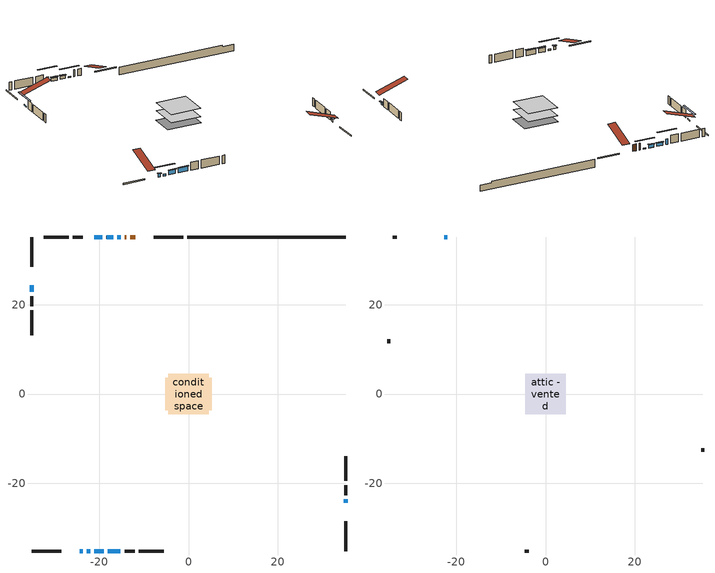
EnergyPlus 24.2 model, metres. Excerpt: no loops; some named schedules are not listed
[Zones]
conditioned space
 floor adiabatic (AdiabaticFloorConstruction): -4.51,-4.51 -4.51,4.51 4.51,4.51 4.51,-4.51 z0.46
 floor foundation (Slab1 construction): -5.18,-3.66 -5.18,3.66 5.18,3.66 5.18,-3.66 z-1.89
 wall outside (RimJoist1 construction): -1.16,35.13 -7.79,35.13 / -35.13,-35.13 -28.5,-35.13 / -35.13,35.13 -35.13,28.5 / 35.13,-35.13 35.13,-28.5 z0.46:0.76
 wall outside (AdiabaticWallConstruction 1): -11.96,35.13 -12.99,35.13 / -13.91,35.13 -14.23,35.13 z0.46:2.49
 wall outside (AdiabaticWallConstruction): -24.33,-35.13 -23.67,-35.13 z0.46:1.43; -15.16,35.13 -15.9,35.13 / -35.13,24.33 -35.13,22.85 z0.46:0.79; -22.74,-35.13 -21.98,-35.13 z0.46:0.97; 35.13,-24.33 35.13,-23.59 z0.46:1.22; -16.82,35.13 -18.35,35.13 / -19.28,35.13 -21.11,35.13 z0.46:1.38; -21.05,-35.13 -19.02,-35.13 z0.46:1.73; -18.09,-35.13 -15.24,-35.13 z0.46:1.86
 wall outside (Wall1 construction): -23.63,35.13 -25.91,35.13 / -14.32,-35.13 -12.03,-35.13 / -35.13,21.93 -35.13,19.64 / 35.13,-22.66 35.13,-20.37 z0.46:2.9
 wall outside (Wall2 construction): -26.84,35.13 -32.38,35.13 / -11.1,-35.13 -5.56,-35.13 / -35.13,18.71 -35.13,13.17 / 35.13,-19.45 35.13,-13.9 z0.46:2.9
 wall foundation (FoundationWall1 construction): -0.23,35.13,-1.89 -0.23,35.13,0.46 31.6,35.13,0.46 31.6,35.13,-0.04 35.13,35.13,-0.04 35.13,35.13,-1.89
 window (WindowConstruction 4): -24.33,-35.13 -23.67,-35.13 z0.46:1.43
 window (WindowConstruction 6): -15.16,35.13 -15.9,35.13 z0.46:0.79
 window (WindowConstruction 7): -22.74,-35.13 -21.98,-35.13 z0.46:0.97
 window (WindowConstruction 8): -35.13,24.33 -35.13,22.86 z0.46:0.79
 window (WindowConstruction 5): 35.13,-24.33 35.13,-23.59 z0.46:1.22
 window (WindowConstruction): -16.82,35.13 -18.35,35.13 z0.46:1.37
 window (WindowConstruction 1): -19.28,35.13 -21.11,35.13 z0.46:1.37
 window (WindowConstruction 2): -21.05,-35.13 -19.02,-35.13 z0.46:1.73
 window (WindowConstruction 3): -18.09,-35.13 -15.25,-35.13 z0.46:1.86
 door (Door): -11.96,35.13 -12.99,35.13 z0.46:2.49
 door (Door 1): -13.92,35.13 -14.23,35.13 z0.46:2.49
 ceiling adiabatic (AdiabaticFloorConstruction): 4.51,-4.51 4.51,4.51 -4.51,4.51 -4.51,-4.51 z0.46
attic - vented
 floor to conditioned space (Floor1 construction Reversed): -4.51,-4.51 -4.51,4.51 4.51,4.51 4.51,-4.51 z2.9
 wall outside (AdiabaticWallConstruction): -22.03,35.13 -22.7,35.13 z0.46:1.99
 wall outside (Wall3 construction): -33.31,35.13 -34.2,35.13 / -4.63,-35.13 -3.74,-35.13 / -35.13,12.24 -35.13,11.35 / 35.13,-12.97 35.13,-12.09 z0.46:2.9
 window (WindowConstruction 9): -22.04,35.13 -22.7,35.13 z0.46:1.98
 roof outside (Roof1 construction): -11.03,35.13,2.9 -11.03,26.35,5.83 -8.71,26.35,5.83 -8.71,35.13,2.9; -25.26,-35.13,2.9 -25.26,-26.35,5.83 -27.57,-26.35,5.83 -27.57,-35.13,2.9; -35.13,25.26,2.9 -26.35,25.26,5.83 -26.35,27.57,5.83 -35.13,27.57,2.9; 35.13,-25.26,2.9 26.35,-25.26,5.83 26.35,-27.57,5.83 35.13,-27.57,2.9
shading: -25.34,35.13 -19.4,35.13 -19.4,35.54 -25.34,35.54 z4.62; -23.47,-35.13 -24.53,-35.13 -24.53,-35.54 -23.47,-35.54 z1.63; -18.53,35.13 -12.52,35.13 -12.52,35.54 -18.53,35.54 z3.43; -19.34,-35.13 -25.38,-35.13 -25.38,-35.54 -19.34,-35.54 z3.61; -35.13,20.22 -35.13,26.97 -35.54,26.97 -35.54,20.22 z3.43; 35.13,-23.39 35.13,-24.53 35.54,-24.53 35.54,-23.39 z1.42; -18.55,35.13 -16.62,35.13 -16.62,35.54 -18.55,35.54 z1.58; -21.31,35.13 -19.08,35.13 -19.08,35.54 -21.31,35.54 z1.58; -18.82,-35.13 -21.25,-35.13 -21.25,-35.54 -18.82,-35.54 z1.93; -15.04,-35.13 -18.29,-35.13 -18.29,-35.54 -15.04,-35.54 z2.06
[Building]
Building 1: Terrain=Suburbs
[Site:Location]
London AP_ON: Latitude {deg}=43.03; Longitude {deg}=-81.15; Time Zone {hr}=-5; Elevation {m}=278; Keep Site Location Information=Yes
[Site:GroundTemperature:Shallow]
3.98693, 1.93205, 1.76749, 2.74264, 6.6573, 10.5537, 13.9317, 16.0716, 16.2534, 14.513, 11.2211, 7.44421
[Site:WaterMainsTemperature]
Calculation Method=Schedule; Temperature Schedule=mains temperature schedule
[Material] Roughness=Rough; Thermal Absorptance=0.9
Name | Thickness {m} | Conductivity {W/m-K} | Density {kg/m3} | Specific Heat {J/kg-K} | Solar Absorptance | Visible Absorptance
asphalt or fiberglass shingles | 0.00635 | 0.162714 | 1121.4 | 1465.45 | 0.4 | 0.4
ceiling loosefill ins | 0.169333 | 0.0480833 | 16.02 | 1046.75 | 0.7 | 0.7
ceiling stud and cavity | 0.1397 | 0.748442 | 65.682 | 1177.47 | 0.7 | 0.7
concrete 4.0 in. | 0.1016 | 1.803125 | 2242.8 | 837.4 | 0.7 | 0.7
concrete 8.0 in. | 0.2032 | 1.803125 | 2242.8 | 837.4 | 0.7 | 0.7
door material | 0.04445 | 0.053851 | 512.64 | 1214.23 | 0.7 | 0.7
exterior vertical ins | 0.0043763 | 0.029427 | 32.04 | 1214.23 | 0.7 | 0.7
floor covering | 0.0127 | 0.0433444 | 54.468 | 1339.84 | 0.6 | 0.6
floor rigid ins; wall rigid ins | 0.512978 | 0.029427 | 32.04 | 1214.23 | 0.7 | 0.7
floor stud and cavity | 0.1397 | 1.75129 | 37.0049 | 1207.88 | 0.7 | 0.7
furniture material conditioned space 1 | 0.1524 | 0.115458 | 640.8 | 1214.23 | 0.6 | 0.6
gypsum board | 0.0127 | 0.160291 | 801 | 837.4 | 0.6 | 0.6
gypsum board 1 | 0.0127 | 0.160291 | 801 | 837.4 | 0.7 | 0.7
osb sheathing 0.5 in. | 0.0127 | 0.115458 | 512.64 | 1214.23 | 0.7 | 0.7
osb sheathing 0.75 in. | 0.01905 | 0.115458 | 512.64 | 1214.23 | 0.7 | 0.7
osb sheathing 2.0 in. | 0.0508 | 0.115458 | 512.64 | 1214.23 | 0.7 | 0.7
rim joist rigid ins | 0.051816 | 0.029427 | 32.04 | 1214.23 | 0.7 | 0.7
rim joist stud and cavity | 0.0508 | 0.275866 | 125.044 | 1163.47 | 0.6 | 0.6
wall stud and cavity | 0.1397 | 0.0846727 | 139.0536 | 1170.24 | 0.7 | 0.7
wall stud and cavity 1 | 0.1397 | 0.079101 | 139.0536 | 1170.24 | 0.7 | 0.7
wall stud and cavity 2 | 0.0889 | 6.1454 | 50.32683 | 1063.81 | 0.6 | 0.6
wall stud and cavity 3 | 0.0889 | 0.380278 | 52.3479 | 1209.89 | 0.7 | 0.7
wall stud and cavity 4 | 0.0889 | 0.391764 | 83.0341 | 1211.67 | 0.7 | 0.7
wood siding | 0.0254 | 0.102417 | 544.68 | 1172.36 | 0.4 | 0.4
wood siding 1 | 0.00254 | 0.102417 | 544.68 | 1172.36 | 0.4 | 0.4
wood siding 2; wood siding 3; wood siding 4 | 0.0254 | 0.102417 | 544.68 | 1172.36 | 0.7 | 0.7
[WindowMaterial:SimpleGlazingSystem]
Name | U-Factor {W/m2-K} | Solar Heat Gain Coefficient
WindowMaterial | 2.66923 | 0.56
WindowMaterial 1 | 2.674338 | 0.5
WindowMaterial 2 | 2.67093 | 0.55
WindowMaterial 3 | 2.645948 | 0.7
WindowMaterial 4 | 2.638 | 0.62
WindowMaterial 5 | 2.6363 | 0.61
WindowMaterial 6 | 2.66696 | 0.33
WindowMaterial 7 | 2.6732 | 0.41
WindowMaterial 8 | 2.64027 | 0.64
[Construction]
AdiabaticFloorConstruction: floor stud and cavity, floor rigid ins, osb sheathing 0.75 in., floor covering
AdiabaticWallConstruction: wood siding 3, wall rigid ins, wall stud and cavity 3, gypsum board
AdiabaticWallConstruction 1: wood siding 4, wall rigid ins, wall stud and cavity 3, gypsum board
Door; Door 1: door material
Floor1 construction Reversed: gypsum board, ceiling stud and cavity, ceiling loosefill ins
FoundationWall1 construction: concrete 8.0 in., gypsum board 1
furniture construction conditioned space 1: furniture material conditioned space 1
PartitionWallConstruction: gypsum board, wall stud and cavity 4, gypsum board
RimJoist1 construction: wood siding 2, rim joist rigid ins, osb sheathing 2.0 in., rim joist stud and cavity
Roof1 construction: asphalt or fiberglass shingles
Slab1 construction: concrete 4.0 in.
Wall1 construction: wood siding, osb sheathing 0.5 in., wall stud and cavity, gypsum board
Wall2 construction: wood siding, osb sheathing 0.5 in., wall stud and cavity 1, gypsum board
Wall3 construction: wood siding 1, wall stud and cavity 2
WindowConstruction: WindowMaterial
WindowConstruction 1: WindowMaterial 1
WindowConstruction 2: WindowMaterial 2
WindowConstruction 3: WindowMaterial 3
WindowConstruction 4: WindowMaterial 4
WindowConstruction 5: WindowMaterial 5
WindowConstruction 6; WindowConstruction 8: WindowMaterial 6
WindowConstruction 7: WindowMaterial 7
WindowConstruction 9: WindowMaterial 8
[Zone] Multiplier=1; Part of Total Floor Area=Yes
Name | Volume {m3}
attic - vented | 38.6282
conditioned space | 394.6
[Space]
Name | Zone | Volume {m3}
attic - vented 1 | attic - vented | 38.6282
conditioned space 1 | conditioned space | 394.6
[ZoneInfiltration:EffectiveLeakageArea]
infil attic - vented 1: Zone or Space=attic - vented 1; Schedule=Always On Discrete; Effective Air Leakage Area {cm2}=3547.2; Stack Coefficient=0.000373196; Wind Coefficient=1.30524e-05
[ZoneMixing]
whole house fan mix: Zone or Space=attic - vented; Schedule=Always On Continuous; Design Flow Rate Calculation Method=Flow/Zone; Design Flow Rate {m3/s}=0; Source Zone or Space=conditioned space
[SurfaceProperty:ExposedFoundationPerimeter]
Slab1: Exposed Perimeter Calculation Method=TotalExposedPerimeter; Total Exposed Perimeter {m}=35.358
[InternalMass] Zone or ZoneList=conditioned space; Space or SpaceList=conditioned space 1
Name | Construction | Surface Area {m2}
furniture mass conditioned space 1 | furniture construction conditioned space 1 | 62.8442
partition wall mass | PartitionWallConstruction | 157.11
[Lights]
interior lighting: Zone or ZoneList or Space or SpaceList=conditioned space 1; Schedule=interior lighting schedule; Design Level Calculation Method=LightingLevel; Lighting Level {W}=343.2; Return Air Fraction=0; Fraction Radiant=0.6; Fraction Visible=0.2; Fraction Replaceable=1
[People]
occupants: Zone or ZoneList or Space or SpaceList=conditioned space 1; Number of People Schedule=occupants schedule; Number of People Calculation Method=People; Number of People=3; Fraction Radiant=0.314171; Sensible Heat Fraction=0.56303; Activity Level Schedule=occupants activity schedule; Carbon Dioxide Generation Rate {m3/s-W}=0; Enable ASHRAE 55 Comfort Warnings=No; Mean Radiant Temperature Calculation Type=EnclosureAveraged
[ElectricEquipment] Zone or ZoneList or Space or SpaceList=conditioned space 1; Design Level Calculation Method=EquipmentLevel
Name | Schedule | Design Level {W} | Fraction Latent | Fraction Radiant | Fraction Lost
clothes dryer | clothes dryer schedule | 140.772 | 0.015 | 0.081 | 0.85
clothes washer | clothes washer schedule | 32.1985 | 0.03 | 0.162 | 0.7
cooking range | cooking range schedule | 215.147 | 0.08 | 0.432 | 0.2
dishwasher | dishwasher schedule | 66.8632 | 0.3 | 0.18 | 0.4
fridge | fridge schedule | 72.9452 | 0 | 0.6 | 0
mech vent house fan | mech vent house fan schedule | 0.95 | 0 | 0 | 1
mech vent house fan cfis | mech vent house fan cfis schedule | 0 | 0 | 0 | 0
misc plug loads | misc plug loads schedule | 494.7 | 0.045 | 0.513 | 0.1
whole house fan | Always On Discrete | 0 | 0 | 0 | 1
[OtherEquipment] Zone or ZoneList or Space or SpaceList=conditioned space 1; Design Level Calculation Method=EquipmentLevel
Name | Fuel Type | Schedule | Design Level {W} | Fraction Latent | Fraction Radiant | Fraction Lost
clothes dryer 1 | Electricity | clothes dryer schedule | 0 | 0.015 | 0.081 | 0.85
cooking range 1 | Electricity | cooking range schedule | 0 | 0.08 | 0.432 | 0.2
general water use latent | None | general water use schedule | 62.594 | 1 | 0 | 0
general water use sensible | None | general water use schedule | -61.6891 | 0 | 0.6 | 0
mech vent house fan latent load | None | Always On Discrete | 0 | 1 | 0 | 0
mech vent house fan sensible load | None | Always On Discrete | 0 | 0 | 0 | 0
water heater energy adjustment1 | NaturalGas | Always On Discrete | 0.01 | 0 | 0 | 1
[ZoneInfiltration:DesignFlowRate] Zone or ZoneList or Space or SpaceList=conditioned space 1; Schedule=Always On Discrete; Design Flow Rate Calculation Method=Flow/Zone; Design Flow Rate {m3/s}=0
infil flow; natural vent flow; whole house fan flow
[AvailabilityManager:Scheduled]
central ac and furnace airloop Availability Manager: Schedule=Always On Discrete
[Foundation:Kiva]
Foundation Kiva 1: Initial Indoor Air Temperature {C}=18; Wall Height Above Grade {m}=0.460004; Wall Depth Below Slab {m}=0.2032; Custom Block Material Name 1=exterior vertical ins; Custom Block Depth 1 {m}=2.350008; Custom Block X Position 1 {m}=0.2159; Custom Block Z Position 1 {m}=0
[Foundation:Kiva:Settings]
Soil Conductivity {W/m-K}=0.849921; Soil Density {kg/m3}=1842.3; Soil Specific Heat {J/kg-K}=418.7; Ground Solar Absorptivity=0.9; Ground Thermal Absorptivity=0.9; Ground Surface Roughness {m}=0.03; Far-Field Width {m}=40; Deep-Ground Boundary Condition=ZeroFlux; Deep-Ground Depth {m}=40; Minimum Cell Dimension {m}=0.2; Maximum Cell Growth Coefficient=3; Simulation Timestep=Timestep
[Exterior:Lights]
exterior lighting: Schedule=exterior lighting schedule; Design Level {W}=75.6
[EnergyManagementSystem:GlobalVariable]
central_ac_and_furnace_airloop_Fan_RTF
infil_program_Qfan
infil_program_Qinf
natural_vent_program_Qnv
natural_vent_program_Qwhf
[EnergyManagementSystem:Sensor]
Name | Output:Variable or Output:Meter Index Key | Output:Variable or Output:Meter
airflow_gain | infil flow | Infiltration Sensible Heat Gain Energy
airflow_gain_1 | natural vent flow | Infiltration Sensible Heat Gain Energy
airflow_gain_2 | whole house fan flow | Infiltration Sensible Heat Gain Energy
airflow_loss | infil flow | Infiltration Sensible Heat Loss Energy
airflow_loss_1 | natural vent flow | Infiltration Sensible Heat Loss Energy
airflow_loss_2 | whole house fan flow | Infiltration Sensible Heat Loss Energy
clg_load_cond |  | Cooling:EnergyTransfer:Zone:CONDITIONED SPACE
clg_sp_s; clg_sp_s_1 | cooling setpoint | Schedule Value
clothes_dryer_exhaust_0_sch_s | clothes dryer exhaust 0 schedule | Schedule Value
cool_season | cooling season schedule | Schedule Value
htg_load_cond |  | Heating:EnergyTransfer:Zone:CONDITIONED SPACE
htg_sp_s; htg_sp_s_1 | heating setpoint | Schedule Value
ig_ee_conv | clothes dryer | Electric Equipment Convective Heating Energy
ig_ee_conv_2 | cooking range | Electric Equipment Convective Heating Energy
ig_ee_conv_4 | fridge | Electric Equipment Convective Heating Energy
ig_ee_conv_5 | misc plug loads | Electric Equipment Convective Heating Energy
ig_ee_conv_6 | whole house fan | Electric Equipment Convective Heating Energy
ig_ee_rad | clothes dryer | Electric Equipment Radiant Heating Energy
ig_ee_rad_2 | cooking range | Electric Equipment Radiant Heating Energy
ig_ee_rad_4 | fridge | Electric Equipment Radiant Heating Energy
ig_ee_rad_5 | misc plug loads | Electric Equipment Radiant Heating Energy
ig_ee_rad_6 | whole house fan | Electric Equipment Radiant Heating Energy
ig_lgt_conv | interior lighting | Lights Convective Heating Energy
ig_lgt_rad | interior lighting | Lights Radiant Heating Energy
ig_lgt_vis | interior lighting | Lights Visible Radiation Heating Energy
ig_oe_conv | clothes dryer 1 | Other Equipment Convective Heating Energy
ig_oe_conv_1 | cooking range 1 | Other Equipment Convective Heating Energy
ig_oe_conv_2 | general water use latent | Other Equipment Convective Heating Energy
ig_oe_conv_3 | general water use sensible | Other Equipment Convective Heating Energy
ig_oe_conv_4 | water heater energy adjustment1 | Other Equipment Convective Heating Energy
ig_oe_rad | clothes dryer 1 | Other Equipment Radiant Heating Energy
ig_oe_rad_1 | cooking range 1 | Other Equipment Radiant Heating Energy
ig_oe_rad_2 | general water use latent | Other Equipment Radiant Heating Energy
ig_oe_rad_3 | general water use sensible | Other Equipment Radiant Heating Energy
ig_oe_rad_4 | water heater energy adjustment1 | Other Equipment Radiant Heating Energy
ig_ppl_conv | occupants | People Convective Heating Energy
ig_ppl_rad | occupants | People Radiant Heating Energy
im_conv | furniture mass conditioned space 1 | Surface Inside Face Convection Heat Gain Energy
im_conv_1 | partition wall mass | Surface Inside Face Convection Heat Gain Energy
im_ig | furniture mass conditioned space 1 | Surface Inside Face Internal Gains Radiation Heat Gain Energy
im_ig_1 | partition wall mass | Surface Inside Face Internal Gains Radiation Heat Gain Energy
im_lgt | furniture mass conditioned space 1 | Surface Inside Face Lights Radiation Heat Gain Energy
im_lgt_1 | partition wall mass | Surface Inside Face Lights Radiation Heat Gain Energy
im_sol | furniture mass conditioned space 1 | Surface Inside Face Solar Radiation Heat Gain Energy
im_sol_1 | partition wall mass | Surface Inside Face Solar Radiation Heat Gain Energy
im_surf | furniture mass conditioned space 1 | Surface Inside Face Net Surface Thermal Radiation Heat Gain Energy
im_surf_1 | partition wall mass | Surface Inside Face Net Surface Thermal Radiation Heat Gain Energy
mv_conv | mech vent house fan | Electric Equipment Convective Heating Energy
mv_conv_1 | mech vent house fan cfis | Electric Equipment Convective Heating Energy
mv_conv_2 | mech vent house fan latent load | Other Equipment Convective Heating Energy
mv_conv_3 | mech vent house fan sensible load | Other Equipment Convective Heating Energy
mv_rad | mech vent house fan | Electric Equipment Radiant Heating Energy
mv_rad_1 | mech vent house fan cfis | Electric Equipment Radiant Heating Energy
mv_rad_2 | mech vent house fan latent load | Other Equipment Radiant Heating Energy
mv_rad_3 | mech vent house fan sensible load | Other Equipment Radiant Heating Energy
natural_vent_s | natural vent schedule | Schedule Value
out_pb_s |  | Site Outdoor Air Barometric Pressure
out_wt_s |  | Site Outdoor Air Humidity Ratio
site_vw_s |  | Site Wind Speed
ss_back_out | Window1 | Surface Window Shortwave from Zone Back Out Window Heat Transfer Rate
ss_back_out_1 | Window10 | Surface Window Shortwave from Zone Back Out Window Heat Transfer Rate
ss_back_out_2 | Window11 | Surface Window Shortwave from Zone Back Out Window Heat Transfer Rate
ss_back_out_3 | Window12 | Surface Window Shortwave from Zone Back Out Window Heat Transfer Rate
ss_back_out_4 | Window2 | Surface Window Shortwave from Zone Back Out Window Heat Transfer Rate
ss_back_out_5 | Window3 | Surface Window Shortwave from Zone Back Out Window Heat Transfer Rate
ss_back_out_6 | Window4 | Surface Window Shortwave from Zone Back Out Window Heat Transfer Rate
ss_back_out_7 | Window6 | Surface Window Shortwave from Zone Back Out Window Heat Transfer Rate
ss_back_out_8 | Window8 | Surface Window Shortwave from Zone Back Out Window Heat Transfer Rate
ss_conv | Door1 | Surface Inside Face Convection Heat Gain Energy
ss_conv_1 | Door3 | Surface Inside Face Convection Heat Gain Energy
ss_conv_10 | Window8 | Surface Inside Face Convection Heat Gain Energy
ss_conv_2 | Window1 | Surface Inside Face Convection Heat Gain Energy
ss_conv_3 | Window10 | Surface Inside Face Convection Heat Gain Energy
ss_conv_4 | Window11 | Surface Inside Face Convection Heat Gain Energy
ss_conv_5 | Window12 | Surface Inside Face Convection Heat Gain Energy
ss_conv_6 | Window2 | Surface Inside Face Convection Heat Gain Energy
ss_conv_7 | Window3 | Surface Inside Face Convection Heat Gain Energy
ss_conv_8 | Window4 | Surface Inside Face Convection Heat Gain Energy
ss_conv_9 | Window6 | Surface Inside Face Convection Heat Gain Energy
ss_ig | Door1 | Surface Inside Face Internal Gains Radiation Heat Gain Energy
ss_ig_1 | Door3 | Surface Inside Face Internal Gains Radiation Heat Gain Energy
ss_ig_10 | Window8 | Surface Inside Face Internal Gains Radiation Heat Gain Energy
ss_ig_2 | Window1 | Surface Inside Face Internal Gains Radiation Heat Gain Energy
ss_ig_3 | Window10 | Surface Inside Face Internal Gains Radiation Heat Gain Energy
ss_ig_4 | Window11 | Surface Inside Face Internal Gains Radiation Heat Gain Energy
ss_ig_5 | Window12 | Surface Inside Face Internal Gains Radiation Heat Gain Energy
ss_ig_6 | Window2 | Surface Inside Face Internal Gains Radiation Heat Gain Energy
ss_ig_7 | Window3 | Surface Inside Face Internal Gains Radiation Heat Gain Energy
ss_ig_8 | Window4 | Surface Inside Face Internal Gains Radiation Heat Gain Energy
ss_ig_9 | Window6 | Surface Inside Face Internal Gains Radiation Heat Gain Energy
ss_lgt | Door1 | Surface Inside Face Lights Radiation Heat Gain Energy
ss_lgt_1 | Door3 | Surface Inside Face Lights Radiation Heat Gain Energy
ss_sol | Door1 | Surface Inside Face Solar Radiation Heat Gain Energy
ss_sol_1 | Door3 | Surface Inside Face Solar Radiation Heat Gain Energy
ss_surf | Door1 | Surface Inside Face Net Surface Thermal Radiation Heat Gain Energy
ss_surf_1 | Door3 | Surface Inside Face Net Surface Thermal Radiation Heat Gain Energy
ss_surf_10 | Window8 | Surface Inside Face Net Surface Thermal Radiation Heat Gain Energy
ss_surf_2 | Window1 | Surface Inside Face Net Surface Thermal Radiation Heat Gain Energy
ss_surf_3 | Window10 | Surface Inside Face Net Surface Thermal Radiation Heat Gain Energy
ss_surf_4 | Window11 | Surface Inside Face Net Surface Thermal Radiation Heat Gain Energy
ss_surf_5 | Window12 | Surface Inside Face Net Surface Thermal Radiation Heat Gain Energy
ss_surf_6 | Window2 | Surface Inside Face Net Surface Thermal Radiation Heat Gain Energy
ss_surf_7 | Window3 | Surface Inside Face Net Surface Thermal Radiation Heat Gain Energy
ss_surf_8 | Window4 | Surface Inside Face Net Surface Thermal Radiation Heat Gain Energy
ss_surf_9 | Window6 | Surface Inside Face Net Surface Thermal Radiation Heat Gain Energy
ss_trans_in | Window1 | Surface Window Transmitted Solar Radiation Rate
ss_trans_in_1 | Window10 | Surface Window Transmitted Solar Radiation Rate
ss_trans_in_2 | Window11 | Surface Window Transmitted Solar Radiation Rate
ss_trans_in_3 | Window12 | Surface Window Transmitted Solar Radiation Rate
ss_trans_in_4 | Window2 | Surface Window Transmitted Solar Radiation Rate
ss_trans_in_5 | Window3 | Surface Window Transmitted Solar Radiation Rate
ss_trans_in_6 | Window4 | Surface Window Transmitted Solar Radiation Rate
ss_trans_in_7 | Window6 | Surface Window Transmitted Solar Radiation Rate
ss_trans_in_8 | Window8 | Surface Window Transmitted Solar Radiation Rate
ss_trans_out | Window1 | Surface Inside Face Initial Transmitted Diffuse Transmitted Out Window Solar Radiation Rate
ss_trans_out_1 | Window10 | Surface Inside Face Initial Transmitted Diffuse Transmitted Out Window Solar Radiation Rate
ss_trans_out_2 | Window11 | Surface Inside Face Initial Transmitted Diffuse Transmitted Out Window Solar Radiation Rate
ss_trans_out_3 | Window12 | Surface Inside Face Initial Transmitted Diffuse Transmitted Out Window Solar Radiation Rate
ss_trans_out_4 | Window2 | Surface Inside Face Initial Transmitted Diffuse Transmitted Out Window Solar Radiation Rate
ss_trans_out_5 | Window3 | Surface Inside Face Initial Transmitted Diffuse Transmitted Out Window Solar Radiation Rate
ss_trans_out_6 | Window4 | Surface Inside Face Initial Transmitted Diffuse Transmitted Out Window Solar Radiation Rate
ss_trans_out_7 | Window6 | Surface Inside Face Initial Transmitted Diffuse Transmitted Out Window Solar Radiation Rate
ss_trans_out_8 | Window8 | Surface Inside Face Initial Transmitted Diffuse Transmitted Out Window Solar Radiation Rate
s_conv | Floor1 | Surface Inside Face Convection Heat Gain Energy
s_conv_1 | FoundationWall1 | Surface Inside Face Convection Heat Gain Energy
s_conv_10 | Wall1:180 | Surface Inside Face Convection Heat Gain Energy
s_conv_11 | Wall1:270 | Surface Inside Face Convection Heat Gain Energy
s_conv_12 | Wall1:90 | Surface Inside Face Convection Heat Gain Energy
s_conv_13 | Wall2:0 | Surface Inside Face Convection Heat Gain Energy
s_conv_14 | Wall2:180 | Surface Inside Face Convection Heat Gain Energy
s_conv_15 | Wall2:270 | Surface Inside Face Convection Heat Gain Energy
s_conv_16 | Wall2:90 | Surface Inside Face Convection Heat Gain Energy
s_conv_2 | inferred conditioned ceiling | Surface Inside Face Convection Heat Gain Energy
s_conv_3 | inferred conditioned floor | Surface Inside Face Convection Heat Gain Energy
s_conv_4 | RimJoist1:0 | Surface Inside Face Convection Heat Gain Energy
s_conv_5 | RimJoist1:180 | Surface Inside Face Convection Heat Gain Energy
s_conv_6 | RimJoist1:270 | Surface Inside Face Convection Heat Gain Energy
s_conv_7 | RimJoist1:90 | Surface Inside Face Convection Heat Gain Energy
s_conv_8 | Slab1 | Surface Inside Face Convection Heat Gain Energy
s_conv_9 | Wall1:0 | Surface Inside Face Convection Heat Gain Energy
s_ig | Floor1 | Surface Inside Face Internal Gains Radiation Heat Gain Energy
s_ig_1 | FoundationWall1 | Surface Inside Face Internal Gains Radiation Heat Gain Energy
s_ig_10 | Wall1:180 | Surface Inside Face Internal Gains Radiation Heat Gain Energy
s_ig_11 | Wall1:270 | Surface Inside Face Internal Gains Radiation Heat Gain Energy
s_ig_12 | Wall1:90 | Surface Inside Face Internal Gains Radiation Heat Gain Energy
s_ig_13 | Wall2:0 | Surface Inside Face Internal Gains Radiation Heat Gain Energy
s_ig_14 | Wall2:180 | Surface Inside Face Internal Gains Radiation Heat Gain Energy
s_ig_15 | Wall2:270 | Surface Inside Face Internal Gains Radiation Heat Gain Energy
s_ig_16 | Wall2:90 | Surface Inside Face Internal Gains Radiation Heat Gain Energy
s_ig_2 | inferred conditioned ceiling | Surface Inside Face Internal Gains Radiation Heat Gain Energy
s_ig_3 | inferred conditioned floor | Surface Inside Face Internal Gains Radiation Heat Gain Energy
s_ig_4 | RimJoist1:0 | Surface Inside Face Internal Gains Radiation Heat Gain Energy
s_ig_5 | RimJoist1:180 | Surface Inside Face Internal Gains Radiation Heat Gain Energy
s_ig_6 | RimJoist1:270 | Surface Inside Face Internal Gains Radiation Heat Gain Energy
s_ig_7 | RimJoist1:90 | Surface Inside Face Internal Gains Radiation Heat Gain Energy
s_ig_8 | Slab1 | Surface Inside Face Internal Gains Radiation Heat Gain Energy
s_ig_9 | Wall1:0 | Surface Inside Face Internal Gains Radiation Heat Gain Energy
